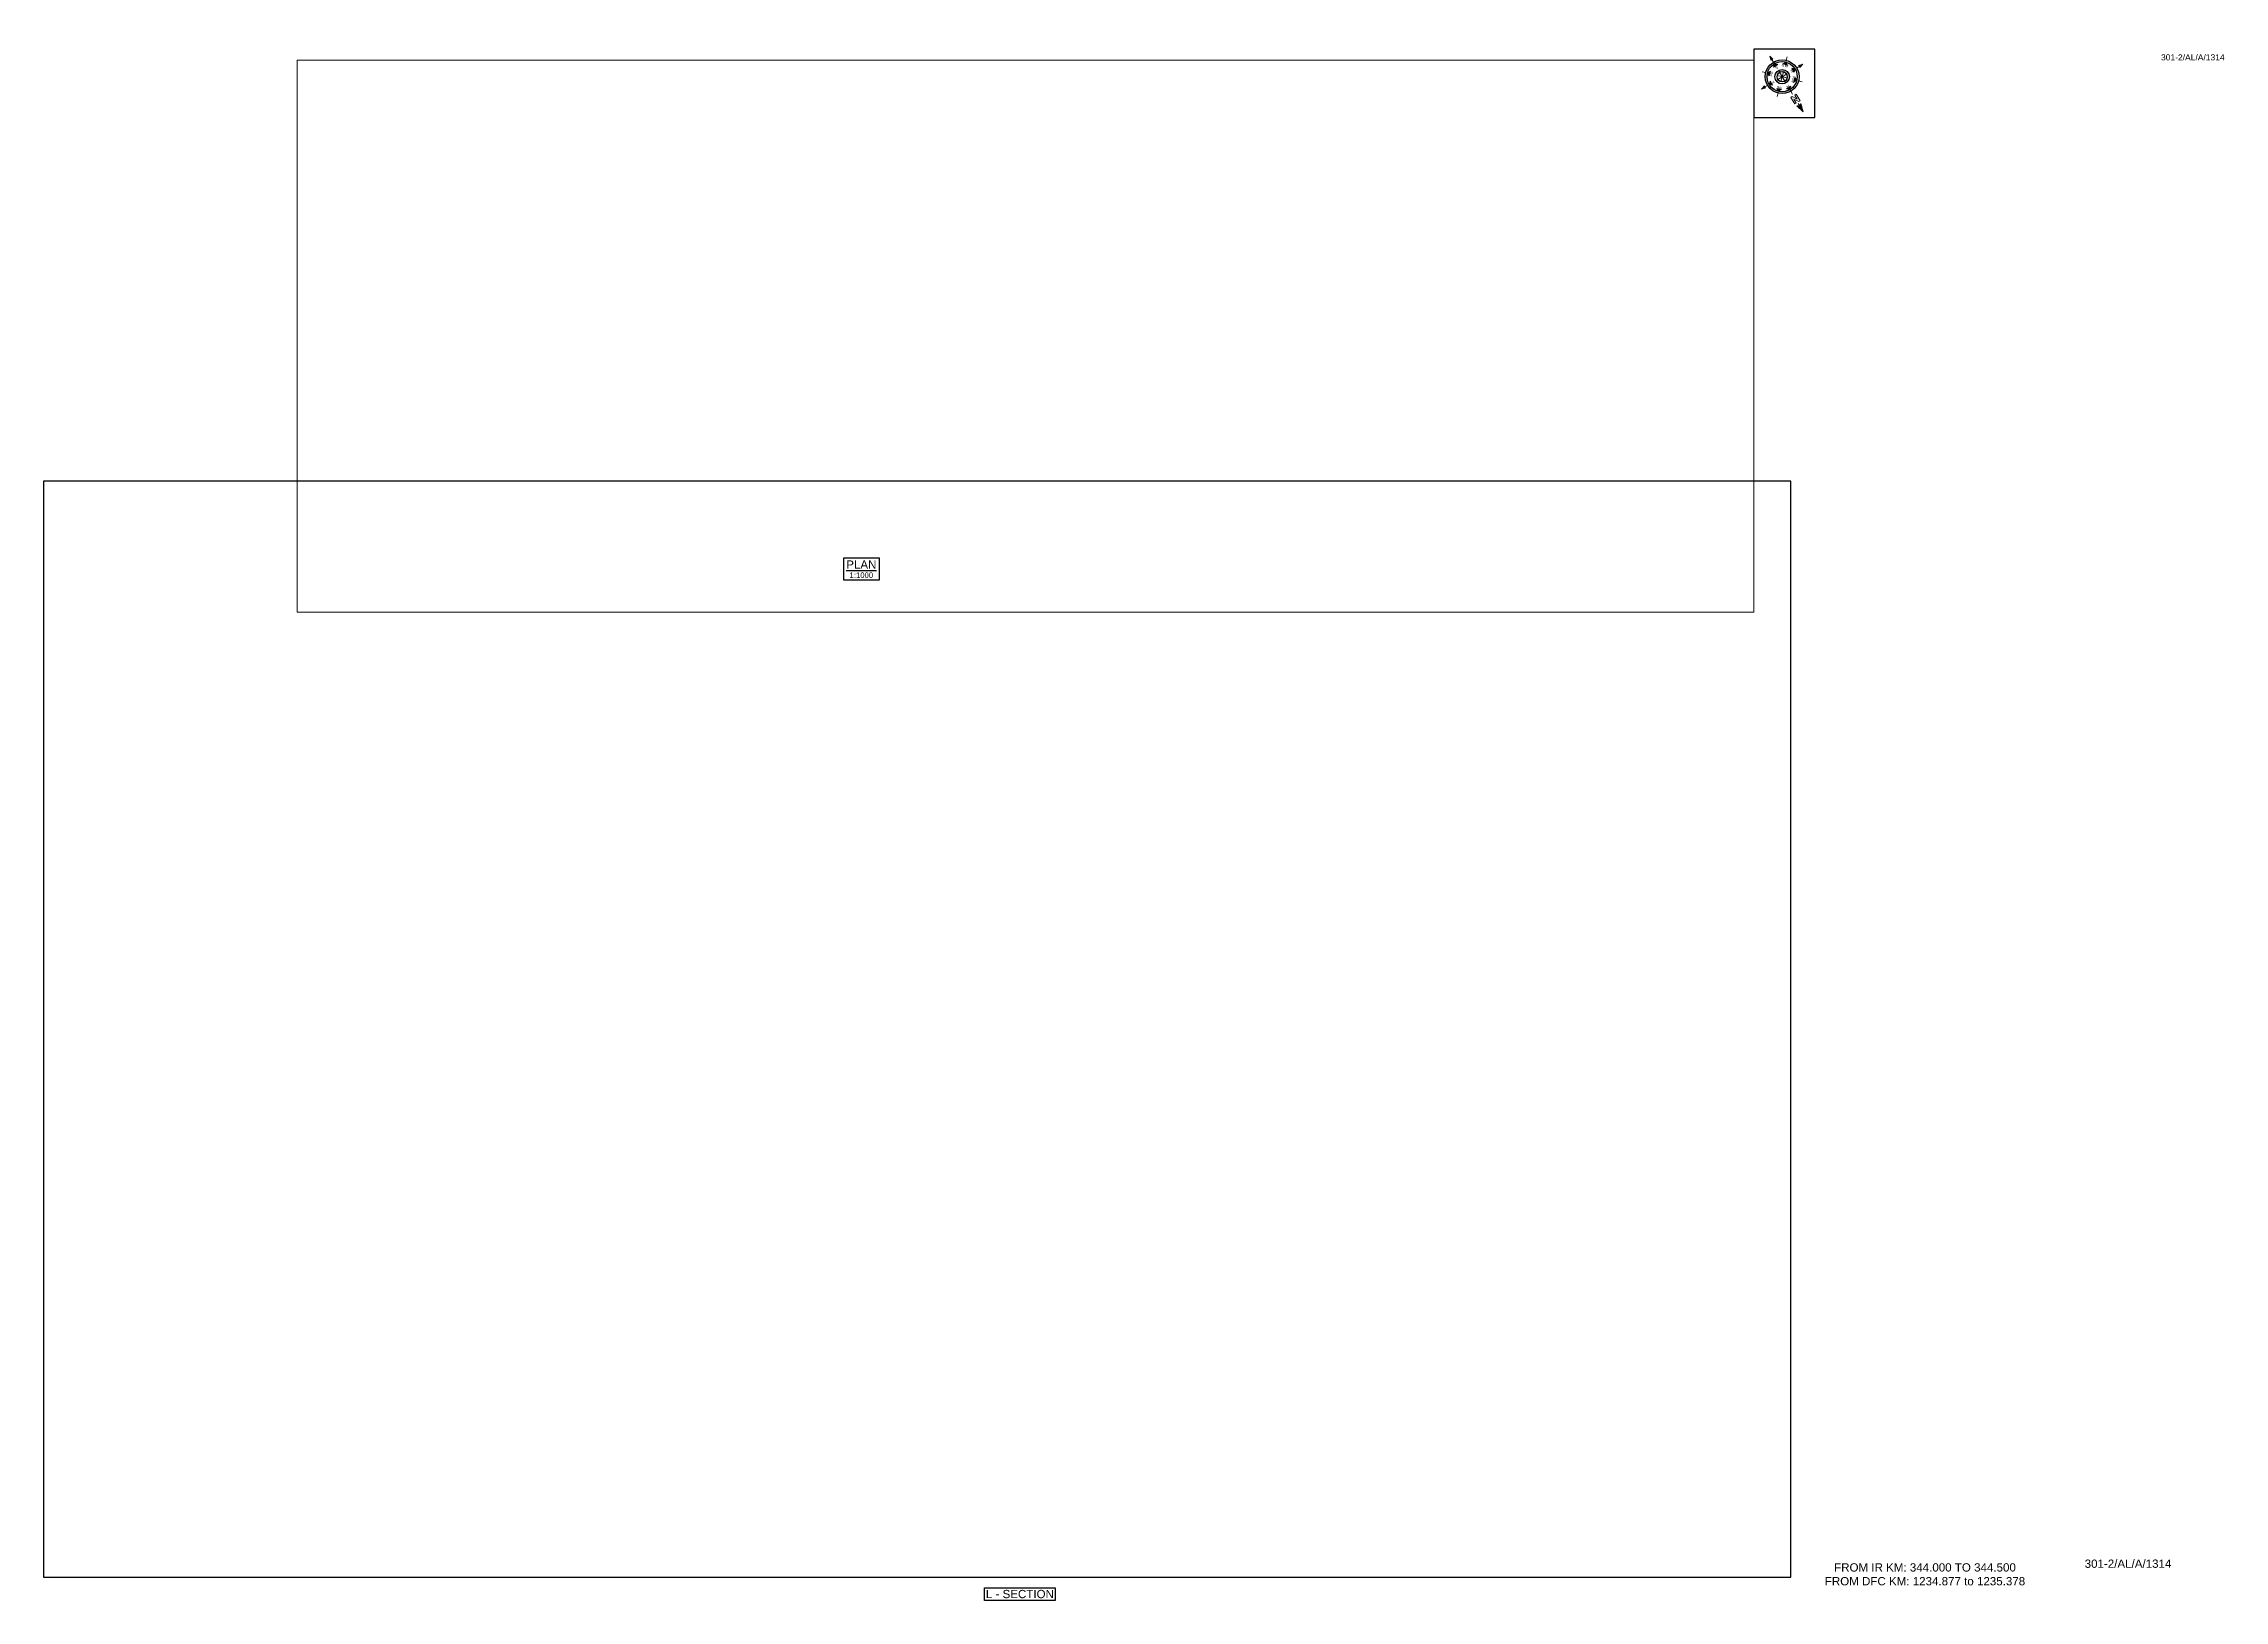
# Paper-space layout '1314' of a CAD drawing. Header units: metres. Extents: x 34 to 825, y 17 to 581.
import ezdxf
from ezdxf.enums import TextEntityAlignment as Align

# ---------------------------------------------------------------- set-up
doc = ezdxf.new("R2010")
doc.units = ezdxf.units.M
doc.header["$MEASUREMENT"] = 0
doc.layers.get('Defpoints').update_dxf_attribs({"color": 5})
doc.layers.add('title', color=7, linetype='Continuous')
doc.styles.get("Standard").update_dxf_attribs({"font": 'arial.ttf'})
doc.styles.add('Style-Arial', font='arial.ttf')

# ---------------------------------------------------------------- blocks, each defined once
blk = doc.blocks.new('N')
for points in [[(0, 8.41), (-0.49, 6.68), (0, 6.93)], [(0.49, 6.68), (0, 6.93), (0, 8.41)], [(-4.93, 0), (-4.07, 0.25), (-4.19, 0)], [(-4.07, -0.25), (-4.19, 0), (-4.93, 0)], [(-3.08, 0), (-2.59, 0.49), (-2.59, -0.49)], [(-2.18, 2.18), (-1.48, 2.18), (-2.18, 1.48)], [(0, 3.08), (0.49, 2.59), (-0.49, 2.59)], [(2.18, 2.18), (2.18, 1.48), (1.48, 2.18)], [(3.08, 0), (2.59, -0.49), (2.59, 0.49)], [(4.07, 0.25), (4.19, 0), (4.93, 0)], [(4.93, 0), (4.07, -0.25), (4.19, 0)], [(-2.18, -2.18), (-2.18, -1.48), (-1.48, -2.18)], [(0, -3.08), (-0.49, -2.59), (0.49, -2.59)], [(0, -4.93), (-0.25, -4.07), (0, -4.19)], [(0.25, -4.07), (0, -4.19), (0, -4.93)], [(2.18, -2.18), (1.48, -2.18), (2.18, -1.48)]]:
    blk.add_hatch(color=7).paths.add_polyline_path(points, flags=0)
h = blk.add_hatch(color=7)
h.paths.add_polyline_path([(0, -3.08), (0, -3.46, 1), (0, 3.46), (0, 3.08, -1)])
h.paths.add_polyline_path([(0, 1.05), (0, 1.48, 1), (0, -1.48), (0, -1.05, -1)])
at = {"color": 7, "linetype": 'ByBlock', "lineweight": 13}
for p, q in [((-0.61, 4.57), (-0.61, 6.12)), ((-0.61, 6.12), (-0.3, 6.12)), ((-0.3, 6.12), (0.32, 5.19)), ((0.32, 4.57), (-0.3, 5.5)), ((-0.3, 5.5), (-0.3, 4.57)), ((0.32, 5.19), (0.32, 6.12)), ((0.32, 6.12), (0.64, 6.12)), ((0.64, 6.12), (0.64, 4.57))]:
    blk.add_line(p, q, dxfattribs=at)
at = {"color": 7, "lineweight": 13}
for p, q in [((0, 6.41), (0, 7.28)), ((-3.46, 0), (-4.19, 0)), ((-2.45, 2.45), (-2.97, 2.97)), ((1.05, 0), (-1.05, 0)), ((-1.05, 0), (1.05, 0)), ((-0.74, 0.74), (0.74, -0.74)), ((0.74, 0.74), (-0.74, -0.74)), ((0.74, -0.74), (-0.74, 0.74)), ((-0.74, -0.74), (0.74, 0.74)), ((0, 3.46), (0, 4.19)), ((0, 3.46), (0, 3.08)), ((0, 1.05), (0, 1.48)), ((0, 1.05), (0, -1.05)), ((0, -1.05), (0, 1.05)), ((2.45, 2.45), (2.97, 2.97)), ((3.46, 0), (4.19, 0)), ((-2.45, -2.45), (-2.97, -2.97)), ((0, -1.05), (0, -1.48)), ((0, -3.46), (0, -3.08)), ((0, -3.46), (0, -4.19)), ((2.45, -2.45), (2.97, -2.97))]:
    blk.add_line(p, q, dxfattribs=at)
at = {"color": 7, "linetype": 'ByBlock', "lineweight": 13}
for points in [[(-0.3, 4.57), (-0.61, 4.57)], [(0.32, 4.57), (0.64, 4.57)]]:
    blk.add_lwpolyline(points, dxfattribs=at)
at = {"color": 7, "lineweight": 13}
for points in [[(0, 8.41), (-0.49, 6.68), (0, 6.93), (0, 6.93)], [(0.49, 6.68), (0, 6.93), (0, 8.41), (0, 8.41)], [(-4.93, 0), (-4.07, 0.25), (-4.19, 0), (-4.19, 0)], [(-4.07, -0.25), (-4.19, 0), (-4.93, 0), (-4.93, 0)], [(-3.08, 0), (-2.59, 0.49), (-2.59, -0.49), (-2.59, -0.49)], [(-2.18, 2.18), (-1.48, 2.18), (-2.18, 1.48), (-2.18, 1.48)], [(0, 3.08), (0.49, 2.59), (-0.49, 2.59), (-0.49, 2.59)], [(2.18, 2.18), (2.18, 1.48), (1.48, 2.18), (1.48, 2.18)], [(3.08, 0), (2.59, -0.49), (2.59, 0.49), (2.59, 0.49)], [(4.07, 0.25), (4.19, 0), (4.93, 0), (4.93, 0)], [(4.93, 0), (4.07, -0.25), (4.19, 0), (4.19, 0)], [(-2.18, -2.18), (-2.18, -1.48), (-1.48, -2.18), (-1.48, -2.18)], [(0, -3.08), (-0.49, -2.59), (0.49, -2.59), (0.49, -2.59)], [(0, -4.93), (-0.25, -4.07), (0, -4.19), (0, -4.19)], [(0.25, -4.07), (0, -4.19), (0, -4.93), (0, -4.93)], [(2.18, -2.18), (1.48, -2.18), (2.18, -1.48), (2.18, -1.48)]]:
    blk.add_lwpolyline(points, close=True, dxfattribs=at)
at = {"color": 7}
for radius in [3.46, 3.08, 1.48, 1.05]:
    blk.add_circle((0, 0), radius, dxfattribs=at)
for s, rotation, p in [('W', 90, (-2.1, 0)), ('NW', 45, (-1.48, 1.48)), ('NE', 315, (1.48, 1.48)), ('E', 270, (1.97, 0)), ('SW', 135, (-1.48, -1.48)), ('SE', 225, (1.48, -1.48))]:
    blk.add_text(s, height=0.6, rotation=rotation, dxfattribs=at).set_placement(p, align=Align.CENTER)
for s, p in [('N', (0, 2.1)), ('S', (0, -2.47))]:
    blk.add_text(s, height=0.6, dxfattribs=at).set_placement(p, align=Align.CENTER)

psp = doc.layouts.new('1314')

# ---------------------------------------------------------------- linework, layer by layer
psp.add_lwpolyline([(374.97, 16.56), (374.97, 21.16), (400.5, 21.16), (400.5, 16.56)], close=True)
at = {"layer": 'Defpoints'}
psp.add_lwpolyline([(33.67, 24.99), (667.41, 24.99), (667.41, 422.41), (33.67, 422.41)], close=True, dxfattribs=at)
at = {"layer": 'title', "color": 7, "linetype": 'Continuous', "lineweight": -3}
psp.add_lwpolyline([(323.85, 394.56), (336.73, 394.56), (336.73, 386.41), (323.85, 386.41)], close=True, dxfattribs=at)

# ---------------------------------------------------------------- texts
at = {"style": 'Style-Arial'}
for height, p in [(2.2, (801.62, 574.91)), (3, (773.92, 28.36))]:
    psp.add_text('301-2/AL/A/1314', height=height, dxfattribs=at).set_placement(p)
at = {"insert": (663.59, 30.01), "char_height": 3, "attachment_point": 1, "style": 'Style-Arial'}
psp.add_mtext_dynamic_manual_height_columns('\\pxqc;FROM IR KM: 344.000 TO 344.500\\P{\\C1;FROM DFC KM: 1234.877 to 1235.378}', width=104.8357, gutter_width=17.5, heights=[0], dxfattribs=at)
at = {"layer": 'title', "color": 7, "linetype": 'Continuous', "lineweight": -3, "style": 'Style-Arial'}
for s, height, p in [('%%UPLAN', 3, (330.24, 392.12)), ('1:1000', 2, (330.24, 388.26))]:
    psp.add_text(s, height=height, dxfattribs=at).set_placement(p, align=Align.MIDDLE)
at = {"layer": 'title', "style": 'Style-Arial'}
psp.add_text('L - SECTION', height=3, rotation=0.00006, dxfattribs=at).set_placement((387.75, 18.86), align=Align.MIDDLE_CENTER)

# ---------------------------------------------------------------- viewports
at = {"layer": 'Defpoints'}
vp = psp.add_viewport(center=(350.54, 223.7), size=(633.73, 397.4144), view_center_point=(6209.24, -5040.71), view_height=397.4144, status=3, dxfattribs=at)
vp.dxf.flags = 0x10000  # cut along an outline
vp.dxf.clipping_boundary_handle = psp.add_lwpolyline([(33.67, 24.99), (667.41, 24.99), (667.41, 422.41), (33.67, 422.41)], format="xyb", close=True, dxfattribs={"invisible": 1}).dxf.handle

# ---------------------------------------------------------------- wipeouts: each hides what was drawn before it
psp.add_wipeout([(653.96, 579), (676, 579), (676, 554.19), (653.96, 554.19)])

# ---------------------------------------------------------------- next in the draw order: linework, layer by layer
psp.add_lwpolyline([(676, 579), (653.96, 579), (653.96, 554.19), (676, 554.19)], close=True)

# ---------------------------------------------------------------- next in the draw order: block references
at = {"xscale": 1.771541522973351, "yscale": 1.771541522973351, "zscale": 1.771541522973351, "rotation": 210.9426885564493}
psp.add_blockref('N', (664.2, 569), dxfattribs=at)

# ---------------------------------------------------------------- next in the draw order: viewports
at = {"layer": 'Defpoints', "view_twist_angle": 210.94268856}
psp.add_viewport(center=(389.8, 474.96), size=(528.32, 200.1211), view_center_point=(1228974.72, -3231710.33), view_height=200.1211, dxfattribs=at)

doc.saveas('drawing.dxf')
